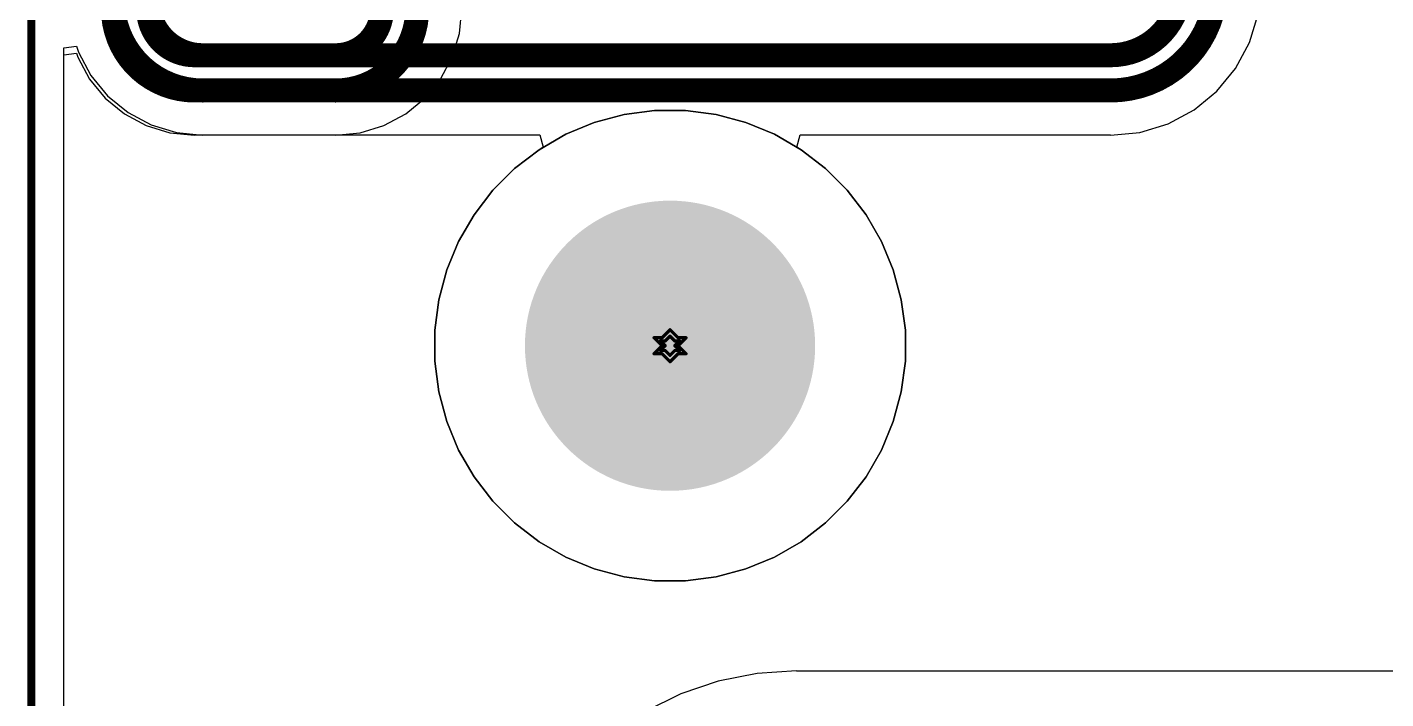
# Model space of a CAD drawing. Header units: inches. Extents: x 0 to 289, y 0 to 168.
# Drawn here: x -0.06 to 21.49, y 72.9 to 83.55 of the extents above; entities that cross this region are included whole.
import ezdxf

# ---------------------------------------------------------------- set-up
doc = ezdxf.new("R2010")
doc.units = ezdxf.units.IN
for name, color, linetype in [('Board Outline', 216, 'Continuous'), ('Bottom Layer', 5, 'Continuous'), ('Bottom Solder', 6, 'Continuous'), ('Drill Drawing', 1, 'Continuous'), ('Multi-Layer', 9, 'Continuous'), ('Pad Holes', 156, 'Continuous'), ('Top Layer', 1, 'Continuous'), ('Top Solder', 216, 'Continuous')]:
    doc.layers.add(name, color=color, linetype=linetype)

msp = doc.modelspace()

# ---------------------------------------------------------------- hatches: boundary and pattern name
at = {"layer": 'Bottom Layer'}
h = msp.add_hatch(color=5, dxfattribs=at)
edge = h.paths.add_edge_path()
edge.add_arc((10.135, 78.5), 2.2, 0, 360)
at = {"layer": 'Bottom Solder'}
h = msp.add_hatch(color=6, dxfattribs=at)
edge = h.paths.add_edge_path()
edge.add_arc((10.135, 78.5), 2.302, 0, 360)
at = {"layer": 'Multi-Layer'}
h = msp.add_hatch(color=9, dxfattribs=at)
edge = h.paths.add_edge_path()
edge.add_arc((10.135, 78.5), 2.2, 0, 360)
at = {"layer": 'Pad Holes'}
h = msp.add_hatch(color=7, dxfattribs=at)
edge = h.paths.add_edge_path()
edge.add_arc((10.135, 78.5), 1.7, 0, 360)
at = {"layer": 'Top Layer'}
h = msp.add_hatch(color=1, dxfattribs=at)
edge = h.paths.add_edge_path()
edge.add_arc((10.135, 78.5), 2.2, 0, 360)
at = {"layer": 'Top Solder'}
h = msp.add_hatch(color=216, dxfattribs=at)
edge = h.paths.add_edge_path()
edge.add_arc((10.135, 78.5), 2.302, 0, 360)

# ---------------------------------------------------------------- linework, layer by layer
at = {"layer": 'Board Outline'}
msp.add_lwpolyline([(0, 0, 0.127, 0.127, 0), (0, 100, 0.127, 0.127, 0)], format="xyseb", dxfattribs=at)
at = {"layer": 'Bottom Layer'}
for p, q in [((6.794, 83.455), (6.832, 83.845)), ((6.68, 83.079), (6.794, 83.455)), ((0.518, 83.114), (0.721, 83.144)), ((0.518, 0.518), (0.518, 83.114)), ((0.721, 83.144), (0.741, 83.079)), ((0.741, 83.079), (0.926, 82.732)), ((6.494, 82.732), (6.68, 83.079)), ((0.926, 82.732), (1.175, 82.429)), ((6.245, 82.429), (6.494, 82.732)), ((1.175, 82.429), (1.479, 82.18)), ((5.942, 82.18), (6.245, 82.429)), ((1.479, 82.18), (1.825, 81.994)), ((5.595, 81.994), (5.942, 82.18)), ((9.405, 82.169), (8.933, 82.042)), ((9.89, 82.233), (9.405, 82.169)), ((10.38, 82.233), (9.89, 82.233)), ((10.865, 82.169), (10.38, 82.233)), ((11.337, 82.042), (10.865, 82.169)), ((1.825, 81.994), (2.201, 81.88)), ((5.219, 81.88), (5.595, 81.994)), ((8.933, 82.042), (8.48, 81.855)), ((11.79, 81.855), (11.337, 82.042)), ((2.201, 81.88), (2.592, 81.842)), ((2.592, 81.842), (2.592, 81.845)), ((2.592, 81.845), (4.829, 81.845)), ((4.829, 81.842), (5.219, 81.88)), ((4.829, 81.845), (4.829, 81.842)), ((8.48, 81.855), (8.057, 81.61)), ((12.213, 81.61), (11.79, 81.855)), ((8.057, 81.61), (7.669, 81.312)), ((12.601, 81.312), (12.213, 81.61)), ((7.669, 81.312), (7.323, 80.966)), ((12.947, 80.966), (12.601, 81.312)), ((7.323, 80.966), (7.025, 80.578)), ((13.245, 80.578), (12.947, 80.966)), ((7.025, 80.578), (6.78, 80.155)), ((13.49, 80.155), (13.245, 80.578)), ((6.78, 80.155), (6.593, 79.702)), ((13.677, 79.702), (13.49, 80.155)), ((6.593, 79.702), (6.466, 79.23)), ((13.804, 79.23), (13.677, 79.702)), ((6.466, 79.23), (6.402, 78.745)), ((13.868, 78.745), (13.804, 79.23)), ((6.402, 78.745), (6.402, 78.255)), ((13.868, 78.255), (13.868, 78.745)), ((6.402, 78.255), (6.466, 77.77)), ((13.804, 77.77), (13.868, 78.255)), ((6.466, 77.77), (6.593, 77.298)), ((13.677, 77.298), (13.804, 77.77)), ((6.593, 77.298), (6.78, 76.845)), ((13.49, 76.845), (13.677, 77.298)), ((6.78, 76.845), (7.025, 76.422)), ((13.245, 76.422), (13.49, 76.845)), ((7.025, 76.422), (7.323, 76.034)), ((12.947, 76.034), (13.245, 76.422)), ((7.323, 76.034), (7.669, 75.688)), ((12.601, 75.688), (12.947, 76.034)), ((7.669, 75.688), (8.057, 75.39)), ((12.213, 75.39), (12.601, 75.688)), ((8.057, 75.39), (8.48, 75.145)), ((11.79, 75.145), (12.213, 75.39)), ((8.48, 75.145), (8.933, 74.958)), ((11.337, 74.958), (11.79, 75.145)), ((8.933, 74.958), (9.405, 74.831)), ((9.405, 74.831), (9.89, 74.767)), ((10.38, 74.767), (10.865, 74.831)), ((10.865, 74.831), (11.337, 74.958)), ((9.89, 74.767), (10.38, 74.767)), ((11.515, 73.298), (10.899, 73.176)), ((12.141, 73.339), (11.515, 73.298)), ((12.141, 73.335), (12.141, 73.339)), ((22.499, 73.335), (12.141, 73.335)), ((10.899, 73.176), (10.304, 72.974)), ((10.304, 72.974), (9.741, 72.696))]:
    msp.add_line(p, q, dxfattribs=at)
for points in [[(2.592, 82.55, 0.381, 0.381, -0.414214), (1.297, 83.845, 0.381, 0.381, 0)], [(2.592, 83.109, 0.381, 0.381, -0.414214), (1.855, 83.845, 0.381, 0.381, 0)], [(6.124, 83.845, 0.381, 0.381, -0.414214), (4.829, 82.55, 0.381, 0.381, 0)], [(5.565, 83.845, 0.381, 0.381, -0.414214), (4.829, 83.109, 0.381, 0.381, 0)], [(2.592, 83.109, 0.381, 0.381, 0), (4.829, 83.109, 0.381, 0.381, 0)], [(2.592, 82.55, 0.381, 0.381, 0), (4.829, 82.55, 0.381, 0.381, 0)]]:
    msp.add_lwpolyline(points, format="xyseb", dxfattribs=at)
for points in [[(2.497, 83.109, 0.191, 0.191, 1), (2.687, 83.109, 0.191, 0.191, 1)], [(2.497, 83.109, 0.191, 0.191, 1), (2.687, 83.109, 0.191, 0.191, 1)], [(4.733, 83.109, 0.191, 0.191, 1), (4.924, 83.109, 0.191, 0.191, 1)], [(4.733, 83.109, 0.191, 0.191, 1), (4.924, 83.109, 0.191, 0.191, 1)], [(2.497, 82.55, 0.191, 0.191, 1), (2.687, 82.55, 0.191, 0.191, 1)], [(2.497, 82.55, 0.191, 0.191, 1), (2.687, 82.55, 0.191, 0.191, 1)], [(4.733, 82.55, 0.191, 0.191, 1), (4.924, 82.55, 0.191, 0.191, 1)], [(4.733, 82.55, 0.191, 0.191, 1), (4.924, 82.55, 0.191, 0.191, 1)]]:
    msp.add_lwpolyline(points, format="xyseb", close=True, dxfattribs=at)
at = {"layer": 'Drill Drawing'}
for points in [[(10.008, 78.627, 0.0508, 0.0508, 0), (10.135, 78.754, 0.0508, 0.0508, 0)], [(10.059, 78.576, 0.0508, 0.0508, 0), (10.135, 78.652, 0.0508, 0.0508, 0)], [(10.135, 78.754, 0.0508, 0.0508, 0), (10.262, 78.627, 0.0508, 0.0508, 0)], [(10.135, 78.652, 0.0508, 0.0508, 0), (10.211, 78.576, 0.0508, 0.0508, 0)], [(9.881, 78.627, 0.0508, 0.0508, 0), (10.008, 78.5, 0.0508, 0.0508, 0)], [(9.881, 78.627, 0.0508, 0.0508, 0), (10.008, 78.627, 0.0508, 0.0508, 0)], [(9.881, 78.373, 0.0508, 0.0508, 0), (10.008, 78.5, 0.0508, 0.0508, 0)], [(9.983, 78.576, 0.0508, 0.0508, 0), (10.059, 78.5, 0.0508, 0.0508, 0)], [(9.983, 78.576, 0.0508, 0.0508, 0), (10.059, 78.576, 0.0508, 0.0508, 0)], [(9.983, 78.424, 0.0508, 0.0508, 0), (10.059, 78.5, 0.0508, 0.0508, 0)], [(10.211, 78.576, 0.0508, 0.0508, 0), (10.287, 78.576, 0.0508, 0.0508, 0)], [(10.211, 78.5, 0.0508, 0.0508, 0), (10.287, 78.576, 0.0508, 0.0508, 0)], [(10.211, 78.5, 0.0508, 0.0508, 0), (10.287, 78.424, 0.0508, 0.0508, 0)], [(10.262, 78.627, 0.0508, 0.0508, 0), (10.389, 78.627, 0.0508, 0.0508, 0)], [(10.262, 78.5, 0.0508, 0.0508, 0), (10.389, 78.627, 0.0508, 0.0508, 0)], [(10.262, 78.5, 0.0508, 0.0508, 0), (10.389, 78.373, 0.0508, 0.0508, 0)], [(9.881, 78.373, 0.0508, 0.0508, 0), (10.008, 78.373, 0.0508, 0.0508, 0)], [(9.983, 78.424, 0.0508, 0.0508, 0), (10.059, 78.424, 0.0508, 0.0508, 0)], [(10.008, 78.373, 0.0508, 0.0508, 0), (10.135, 78.246, 0.0508, 0.0508, 0)], [(10.059, 78.424, 0.0508, 0.0508, 0), (10.135, 78.348, 0.0508, 0.0508, 0)], [(10.135, 78.348, 0.0508, 0.0508, 0), (10.211, 78.424, 0.0508, 0.0508, 0)], [(10.135, 78.246, 0.0508, 0.0508, 0), (10.262, 78.373, 0.0508, 0.0508, 0)], [(10.211, 78.424, 0.0508, 0.0508, 0), (10.287, 78.424, 0.0508, 0.0508, 0)], [(10.262, 78.373, 0.0508, 0.0508, 0), (10.389, 78.373, 0.0508, 0.0508, 0)]]:
    msp.add_lwpolyline(points, format="xyseb", dxfattribs=at)
for points in [[(10.122, 78.754, 0.0254, 0.0254, 1), (10.148, 78.754, 0.0254, 0.0254, 1)], [(10.122, 78.754, 0.0254, 0.0254, 1), (10.148, 78.754, 0.0254, 0.0254, 1)], [(10.122, 78.652, 0.0254, 0.0254, 1), (10.148, 78.652, 0.0254, 0.0254, 1)], [(10.122, 78.652, 0.0254, 0.0254, 1), (10.148, 78.652, 0.0254, 0.0254, 1)], [(9.868, 78.627, 0.0254, 0.0254, 1), (9.894, 78.627, 0.0254, 0.0254, 1)], [(9.868, 78.627, 0.0254, 0.0254, 1), (9.894, 78.627, 0.0254, 0.0254, 1)], [(9.97, 78.576, 0.0254, 0.0254, 1), (9.995, 78.576, 0.0254, 0.0254, 1)], [(9.97, 78.576, 0.0254, 0.0254, 1), (9.995, 78.576, 0.0254, 0.0254, 1)], [(9.995, 78.627, 0.0254, 0.0254, 1), (10.021, 78.627, 0.0254, 0.0254, 1)], [(9.995, 78.627, 0.0254, 0.0254, 1), (10.021, 78.627, 0.0254, 0.0254, 1)], [(9.995, 78.5, 0.0254, 0.0254, 1), (10.021, 78.5, 0.0254, 0.0254, 1)], [(9.995, 78.5, 0.0254, 0.0254, 1), (10.021, 78.5, 0.0254, 0.0254, 1)], [(10.046, 78.576, 0.0254, 0.0254, 1), (10.071, 78.576, 0.0254, 0.0254, 1)], [(10.046, 78.576, 0.0254, 0.0254, 1), (10.071, 78.576, 0.0254, 0.0254, 1)], [(10.046, 78.5, 0.0254, 0.0254, 1), (10.071, 78.5, 0.0254, 0.0254, 1)], [(10.046, 78.5, 0.0254, 0.0254, 1), (10.071, 78.5, 0.0254, 0.0254, 1)], [(10.198, 78.576, 0.0254, 0.0254, 1), (10.224, 78.576, 0.0254, 0.0254, 1)], [(10.198, 78.576, 0.0254, 0.0254, 1), (10.224, 78.576, 0.0254, 0.0254, 1)], [(10.198, 78.5, 0.0254, 0.0254, 1), (10.224, 78.5, 0.0254, 0.0254, 1)], [(10.198, 78.5, 0.0254, 0.0254, 1), (10.224, 78.5, 0.0254, 0.0254, 1)], [(10.249, 78.627, 0.0254, 0.0254, 1), (10.275, 78.627, 0.0254, 0.0254, 1)], [(10.249, 78.627, 0.0254, 0.0254, 1), (10.275, 78.627, 0.0254, 0.0254, 1)], [(10.249, 78.5, 0.0254, 0.0254, 1), (10.275, 78.5, 0.0254, 0.0254, 1)], [(10.249, 78.5, 0.0254, 0.0254, 1), (10.275, 78.5, 0.0254, 0.0254, 1)], [(10.275, 78.576, 0.0254, 0.0254, 1), (10.3, 78.576, 0.0254, 0.0254, 1)], [(10.275, 78.576, 0.0254, 0.0254, 1), (10.3, 78.576, 0.0254, 0.0254, 1)], [(10.376, 78.627, 0.0254, 0.0254, 1), (10.402, 78.627, 0.0254, 0.0254, 1)], [(10.376, 78.627, 0.0254, 0.0254, 1), (10.402, 78.627, 0.0254, 0.0254, 1)], [(9.868, 78.373, 0.0254, 0.0254, 1), (9.894, 78.373, 0.0254, 0.0254, 1)], [(9.868, 78.373, 0.0254, 0.0254, 1), (9.894, 78.373, 0.0254, 0.0254, 1)], [(9.97, 78.424, 0.0254, 0.0254, 1), (9.995, 78.424, 0.0254, 0.0254, 1)], [(9.97, 78.424, 0.0254, 0.0254, 1), (9.995, 78.424, 0.0254, 0.0254, 1)], [(9.995, 78.373, 0.0254, 0.0254, 1), (10.021, 78.373, 0.0254, 0.0254, 1)], [(9.995, 78.373, 0.0254, 0.0254, 1), (10.021, 78.373, 0.0254, 0.0254, 1)], [(10.046, 78.424, 0.0254, 0.0254, 1), (10.071, 78.424, 0.0254, 0.0254, 1)], [(10.046, 78.424, 0.0254, 0.0254, 1), (10.071, 78.424, 0.0254, 0.0254, 1)], [(10.122, 78.348, 0.0254, 0.0254, 1), (10.148, 78.348, 0.0254, 0.0254, 1)], [(10.122, 78.348, 0.0254, 0.0254, 1), (10.148, 78.348, 0.0254, 0.0254, 1)], [(10.122, 78.246, 0.0254, 0.0254, 1), (10.148, 78.246, 0.0254, 0.0254, 1)], [(10.122, 78.246, 0.0254, 0.0254, 1), (10.148, 78.246, 0.0254, 0.0254, 1)], [(10.198, 78.424, 0.0254, 0.0254, 1), (10.224, 78.424, 0.0254, 0.0254, 1)], [(10.198, 78.424, 0.0254, 0.0254, 1), (10.224, 78.424, 0.0254, 0.0254, 1)], [(10.249, 78.373, 0.0254, 0.0254, 1), (10.275, 78.373, 0.0254, 0.0254, 1)], [(10.249, 78.373, 0.0254, 0.0254, 1), (10.275, 78.373, 0.0254, 0.0254, 1)], [(10.275, 78.424, 0.0254, 0.0254, 1), (10.3, 78.424, 0.0254, 0.0254, 1)], [(10.275, 78.424, 0.0254, 0.0254, 1), (10.3, 78.424, 0.0254, 0.0254, 1)], [(10.376, 78.373, 0.0254, 0.0254, 1), (10.402, 78.373, 0.0254, 0.0254, 1)], [(10.376, 78.373, 0.0254, 0.0254, 1), (10.402, 78.373, 0.0254, 0.0254, 1)]]:
    msp.add_lwpolyline(points, format="xyseb", close=True, dxfattribs=at)
at = {"layer": 'Multi-Layer'}
for p, q in [((8.933, 82.042), (9.405, 82.169)), ((9.405, 82.169), (9.89, 82.233)), ((9.89, 82.233), (10.135, 82.233)), ((10.135, 82.233), (10.38, 82.233)), ((10.38, 82.233), (10.865, 82.169)), ((10.865, 82.169), (11.337, 82.042)), ((8.48, 81.855), (8.933, 82.042)), ((11.337, 82.042), (11.79, 81.855)), ((8.057, 81.61), (8.48, 81.855)), ((11.79, 81.855), (12.213, 81.61)), ((7.669, 81.312), (8.057, 81.61)), ((12.213, 81.61), (12.601, 81.312)), ((7.323, 80.966), (7.669, 81.312)), ((12.601, 81.312), (12.947, 80.966)), ((7.025, 80.578), (7.323, 80.966)), ((12.947, 80.966), (13.245, 80.578)), ((6.78, 80.155), (7.025, 80.578)), ((13.245, 80.578), (13.49, 80.155)), ((6.593, 79.702), (6.78, 80.155)), ((13.49, 80.155), (13.677, 79.702)), ((6.466, 79.23), (6.593, 79.702)), ((13.677, 79.702), (13.804, 79.23)), ((6.402, 78.745), (6.466, 79.23)), ((13.804, 79.23), (13.868, 78.745)), ((6.402, 78.5), (6.402, 78.745)), ((13.868, 78.745), (13.868, 78.5)), ((6.402, 78.255), (6.402, 78.5)), ((13.868, 78.5), (13.868, 78.255)), ((6.466, 77.77), (6.402, 78.255)), ((13.868, 78.255), (13.804, 77.77)), ((6.593, 77.298), (6.466, 77.77)), ((13.804, 77.77), (13.677, 77.298)), ((6.78, 76.845), (6.593, 77.298)), ((13.677, 77.298), (13.49, 76.845)), ((7.025, 76.422), (6.78, 76.845)), ((13.49, 76.845), (13.245, 76.422)), ((7.323, 76.034), (7.025, 76.422)), ((13.245, 76.422), (12.947, 76.034)), ((7.669, 75.688), (7.323, 76.034)), ((12.947, 76.034), (12.601, 75.688)), ((8.057, 75.39), (7.669, 75.688)), ((12.601, 75.688), (12.213, 75.39)), ((8.48, 75.145), (8.057, 75.39)), ((12.213, 75.39), (11.79, 75.145)), ((8.933, 74.958), (8.48, 75.145)), ((11.79, 75.145), (11.337, 74.958)), ((9.405, 74.831), (8.933, 74.958)), ((9.89, 74.767), (9.405, 74.831)), ((10.865, 74.831), (10.38, 74.767)), ((11.337, 74.958), (10.865, 74.831)), ((10.135, 74.767), (9.89, 74.767)), ((10.135, 74.767), (10.135, 74.767)), ((10.38, 74.767), (10.135, 74.767))]:
    msp.add_line(p, q, dxfattribs=at)
at = {"layer": 'Top Layer'}
for p, q in [((19.327, 83.313), (19.463, 83.761)), ((0.518, 83.225), (0.721, 83.255)), ((0.518, 0.518), (0.518, 83.225)), ((0.721, 83.255), (0.75, 83.159)), ((19.106, 82.901), (19.327, 83.313)), ((0.75, 83.159), (0.948, 82.79)), ((0.948, 82.79), (1.213, 82.466)), ((18.81, 82.539), (19.106, 82.901)), ((1.213, 82.466), (1.537, 82.201)), ((18.448, 82.242), (18.81, 82.539)), ((1.537, 82.201), (1.906, 82.004)), ((18.035, 82.022), (18.448, 82.242)), ((1.906, 82.004), (2.306, 81.882)), ((17.588, 81.886), (18.035, 82.022)), ((2.306, 81.882), (2.722, 81.841)), ((2.722, 81.841), (2.722, 81.845)), ((2.722, 81.845), (8.071, 81.845)), ((8.071, 81.845), (8.124, 81.649)), ((12.146, 81.649), (12.199, 81.845)), ((12.199, 81.845), (17.122, 81.845)), ((17.122, 81.84), (17.588, 81.886)), ((17.122, 81.845), (17.122, 81.84)), ((8.057, 81.61), (7.669, 81.312)), ((8.124, 81.649), (8.057, 81.61)), ((12.213, 81.61), (12.146, 81.649)), ((12.601, 81.312), (12.213, 81.61)), ((7.669, 81.312), (7.323, 80.966)), ((12.947, 80.966), (12.601, 81.312)), ((7.323, 80.966), (7.025, 80.578)), ((13.245, 80.578), (12.947, 80.966)), ((7.025, 80.578), (6.78, 80.155)), ((13.49, 80.155), (13.245, 80.578)), ((6.78, 80.155), (6.593, 79.702)), ((13.677, 79.702), (13.49, 80.155)), ((6.593, 79.702), (6.466, 79.23)), ((13.804, 79.23), (13.677, 79.702)), ((6.466, 79.23), (6.402, 78.745)), ((13.868, 78.745), (13.804, 79.23)), ((6.402, 78.745), (6.402, 78.255)), ((13.868, 78.255), (13.868, 78.745)), ((6.402, 78.255), (6.466, 77.77)), ((13.804, 77.77), (13.868, 78.255)), ((6.466, 77.77), (6.593, 77.298)), ((13.677, 77.298), (13.804, 77.77)), ((6.593, 77.298), (6.78, 76.845)), ((13.49, 76.845), (13.677, 77.298)), ((6.78, 76.845), (7.025, 76.422)), ((13.245, 76.422), (13.49, 76.845)), ((7.025, 76.422), (7.323, 76.034)), ((12.947, 76.034), (13.245, 76.422)), ((7.323, 76.034), (7.669, 75.688)), ((12.601, 75.688), (12.947, 76.034)), ((7.669, 75.688), (8.057, 75.39)), ((12.213, 75.39), (12.601, 75.688)), ((8.057, 75.39), (8.48, 75.145)), ((11.79, 75.145), (12.213, 75.39)), ((8.48, 75.145), (8.933, 74.958)), ((11.337, 74.958), (11.79, 75.145)), ((8.933, 74.958), (9.405, 74.831)), ((9.405, 74.831), (9.89, 74.767)), ((10.38, 74.767), (10.865, 74.831)), ((10.865, 74.831), (11.337, 74.958)), ((9.89, 74.767), (10.38, 74.767))]:
    msp.add_line(p, q, dxfattribs=at)
for points in [[(18.24, 84.226, 0.381, 0.381, -0.414214), (17.122, 83.109, 0.381, 0.381, 0)], [(18.799, 84.226, 0.381, 0.381, -0.414214), (17.122, 82.55, 0.381, 0.381, 0)], [(2.722, 82.55, 0.381, 0.381, -0.414214), (1.297, 83.976, 0.381, 0.381, 0)], [(2.722, 83.109, 0.381, 0.381, -0.414214), (1.855, 83.976, 0.381, 0.381, 0)], [(2.722, 83.109, 0.381, 0.381, 0), (17.122, 83.109, 0.381, 0.381, 0)], [(2.722, 82.55, 0.381, 0.381, 0), (17.122, 82.55, 0.381, 0.381, 0)]]:
    msp.add_lwpolyline(points, format="xyseb", dxfattribs=at)
for points in [[(2.627, 83.109, 0.191, 0.191, 1), (2.818, 83.109, 0.191, 0.191, 1)], [(2.627, 83.109, 0.191, 0.191, 1), (2.818, 83.109, 0.191, 0.191, 1)], [(17.027, 83.109, 0.191, 0.191, 1), (17.217, 83.109, 0.191, 0.191, 1)], [(17.027, 83.109, 0.191, 0.191, 1), (17.217, 83.109, 0.191, 0.191, 1)], [(2.627, 82.55, 0.191, 0.191, 1), (2.818, 82.55, 0.191, 0.191, 1)], [(2.627, 82.55, 0.191, 0.191, 1), (2.818, 82.55, 0.191, 0.191, 1)], [(17.027, 82.55, 0.191, 0.191, 1), (17.217, 82.55, 0.191, 0.191, 1)], [(17.027, 82.55, 0.191, 0.191, 1), (17.217, 82.55, 0.191, 0.191, 1)]]:
    msp.add_lwpolyline(points, format="xyseb", close=True, dxfattribs=at)

doc.saveas('drawing.dxf')
